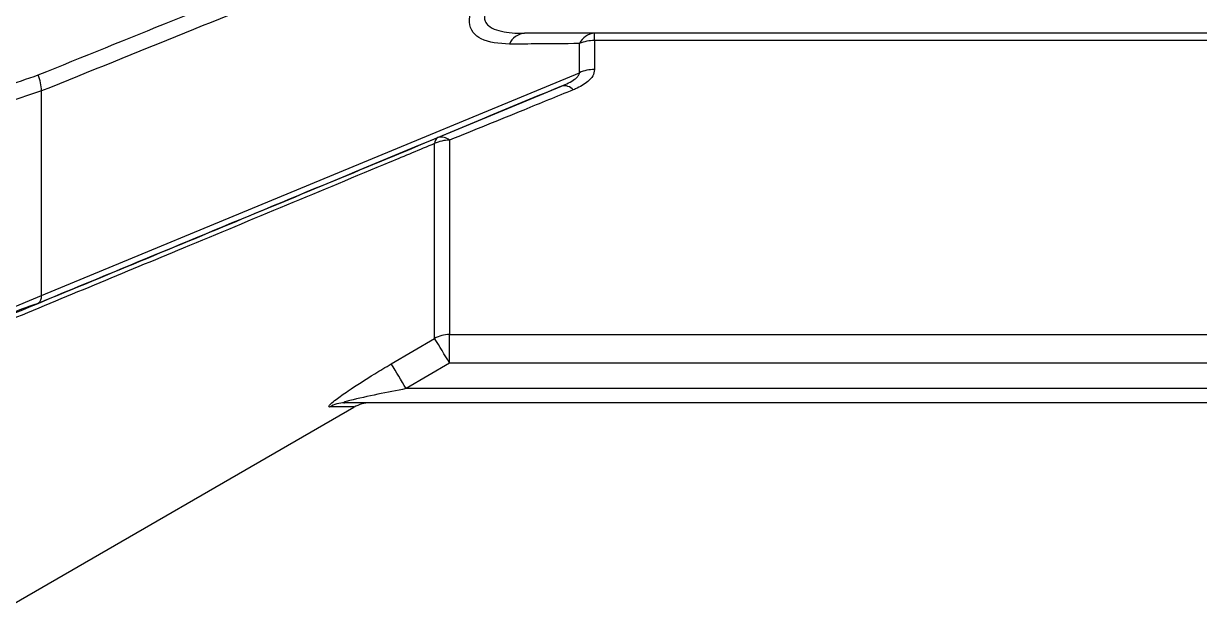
# Model space of a CAD drawing. Extents: x 16.7 to 113.1, y 4.5 to 84.5.
# Drawn here: x 28.304 to 30.737, y 32.68 to 33.892 of the extents above; entities that cross this region are included whole.
import ezdxf

# ---------------------------------------------------------------- set-up
doc = ezdxf.new("R2010")
doc.units = 0
doc.header["$MEASUREMENT"] = 0
doc.layers.add('OBJECT', color=7, linetype='CONTINUOUS')

msp = doc.modelspace()

# ---------------------------------------------------------------- linework, layer by layer
at = {"layer": 'OBJECT'}
for p, q in [((33.3951, 33.8715), (29.3403, 33.8715)), ((29.4853, 33.8565), (29.4853, 33.8715)), ((33.4043, 33.8565), (29.4853, 33.8565)), ((29.4853, 33.8565), (29.4853, 33.7964)), ((29.4543, 33.7899), (29.4543, 33.8502)), ((28.3413, 33.3284), (29.4543, 33.7899)), ((29.1615, 33.6556), (29.4174, 33.7622)), ((28.3413, 33.752), (28.2674, 33.7276)), ((28.3413, 33.3284), (28.3413, 33.752)), ((29.1543, 33.2398), (29.1543, 33.6432)), ((29.1853, 33.6501), (29.1853, 33.2479)), ((28.2697, 33.2988), (28.3413, 33.3284)), ((29.1853, 33.2479), (33.4043, 33.2479)), ((29.1853, 33.1886), (29.1853, 33.2479)), ((29.0646, 33.1869), (29.1543, 33.2398)), ((29.1853, 33.1886), (29.0956, 33.1357)), ((33.3989, 33.1886), (29.1853, 33.1886)), ((33.3943, 33.1357), (29.0956, 33.1357)), ((33.3933, 33.1065), (28.9684, 33.1065)), ((28.2663, 32.6805), (28.9877, 33.097))]:
    msp.add_line(p, q, dxfattribs=at)
for centre, radius, start, end in [((29.3436, 33.8344), 0.0373, 95.0453, 156.907), ((29.4882, 33.8341), 0.0375, 94.3859, 154.6186), ((29.485, 33.7788), 0.0777, 89.7351, 113.2218), ((28.2163, 33.7435), 0.1253, 3.8698, 19.5151), ((29.485, 33.7206), 0.0758, 89.7499, 113.8622), ((29.4228, 33.7386), 0.0242, 40.4479, 102.8312), ((29.1692, 33.6429), 0.0149, 121.1484, 178.9629), ((29.1851, 33.5784), 0.0717, 89.7956, 115.4013), ((29.1685, 33.6316), 0.025, 47.7272, 106.1822), ((28.3242, 33.3265), 0.0172, 304.7845, 6.3697), ((29.1853, 33.1851), 0.0628, 89.9728, 119.5332), ((27.8172, 32.3944), 1.582, 30.136, 32.3023), ((27.7343, 32.3462), 1.5737, 30.1104, 32.2894), ((28.9684, 33.0477), 0.0588, 90.0562, 121.8712), ((29.0208, 33.0445), 0.062, 90.0001, 122.0977)]:
    msp.add_arc(centre, radius, start, end, dxfattribs=at)
for points, knots in [([(28.3344, 33.7854), (28.5199, 33.8604), (28.8815, 34.0067), (29.2431, 34.1524), (29.4192, 34.2233)], [0, 0, 0, 0, 0.513008, 1, 1, 1, 1]), ([(29.4543, 34.2021), (29.4234, 34.1896), (29.2494, 34.1193), (28.8784, 33.9696), (28.5383, 33.8318), (28.3413, 33.752)], [0, 0, 0, 0, 0.083466, 0.469044, 1, 1, 1, 1]), ([(29.3093, 33.849), (29.2881, 33.8503), (29.258, 33.8522), (29.2327, 33.8722), (29.2249, 33.8927), (29.229, 33.9192), (29.2459, 33.9521), (29.2731, 33.9848), (29.2959, 34.0053), (29.3053, 34.0138)], [0, 0, 0, 0, 0.269459, 0.381209, 0.493906, 0.593567, 0.708386, 0.879635, 1, 1, 1, 1]), ([(29.3363, 33.9786), (29.3188, 33.9682), (29.2953, 33.9543), (29.2713, 33.9319), (29.2611, 33.9182), (29.257, 33.9057), (29.2585, 33.8953), (29.2666, 33.8852), (29.2884, 33.875), (29.3153, 33.8718), (29.3356, 33.8715), (29.3403, 33.8715)], [0, 0, 0, 0, 0.248555, 0.333334, 0.418737, 0.477067, 0.535602, 0.604492, 0.713168, 0.934337, 1, 1, 1, 1]), ([(29.4543, 33.8502), (29.4231, 33.8499), (29.375, 33.8495), (29.3264, 33.8491), (29.3093, 33.849)], [0, 0, 0, 0, 0.648493, 1, 1, 1, 1]), ([(28.2645, 33.7624), (28.2645, 33.7624), (28.2879, 33.7691), (28.3111, 33.7772), (28.3344, 33.7854)], [0, 0, 0, 0, 0.000029, 1, 1, 1, 1]), ([(29.4174, 33.7622), (29.427, 33.7665), (29.4392, 33.7719), (29.4504, 33.781), (29.454, 33.7859), (29.4543, 33.7888), (29.4543, 33.7899)], [0, 0, 0, 0, 0.580895, 0.740073, 0.900893, 1, 1, 1, 1]), ([(29.4853, 33.7964), (29.4846, 33.7919), (29.4831, 33.783), (29.4698, 33.7687), (29.4543, 33.7598), (29.4429, 33.755), (29.4412, 33.7543)], [0, 0, 0, 0, 0.254855, 0.5086304, 0.9285912, 1, 1, 1, 1]), ([(29.4174, 33.7622), (29.2417, 33.6891), (28.8806, 33.5387), (28.5194, 33.3891), (28.334, 33.3123)], [0, 0, 0, 0, 0.486656, 1, 1, 1, 1]), ([(29.4412, 33.7543), (29.407, 33.7404), (29.3207, 33.7052), (29.2363, 33.6708), (29.1853, 33.6501)], [0, 0, 0, 0, 0.396331, 1, 1, 1, 1]), ([(29.1543, 33.6432), (29.1235, 33.6303), (28.9502, 33.558), (28.6543, 33.4348), (28.3889, 33.3247), (28.2663, 33.2738)], [0, 0, 0, 0, 0.104198, 0.585846, 1, 1, 1, 1]), ([(28.2736, 33.2872), (28.4258, 33.3503), (28.722, 33.4729), (29.0178, 33.5959), (29.1615, 33.6556)], [0, 0, 0, 0, 0.514049, 1, 1, 1, 1]), ([(28.334, 33.3123), (28.3109, 33.3045), (28.2878, 33.2966), (28.2662, 33.2843), (28.2662, 33.2843)], [0, 0, 0, 0, 0.9999682, 1, 1, 1, 1]), ([(28.9374, 33.0976), (28.9364, 33.0979), (28.9346, 33.0986), (28.9396, 33.1043), (28.9526, 33.115), (28.9827, 33.1363), (29.0225, 33.1618), (29.0533, 33.1801), (29.0646, 33.1869)], [0, 0, 0, 0, 0.087297, 0.174538, 0.284702, 0.464436, 0.80235, 1, 1, 1, 1]), ([(29.0956, 33.1357), (29.0761, 33.1318), (29.0369, 33.1241), (28.995, 33.1152), (28.9738, 33.1096), (28.9698, 33.1084), (28.9674, 33.1075), (28.9665, 33.1069), (28.9667, 33.1066), (28.9676, 33.1065), (28.9682, 33.1065), (28.9684, 33.1065)], [0, 0, 0, 0, 0.419109, 0.839951, 0.880199, 0.924729, 0.942601, 0.960653, 0.976828, 0.994027, 1, 1, 1, 1]), ([(28.9871, 33.0981), (28.9857, 33.0981), (28.9831, 33.0981), (28.9523, 33.0978), (28.9374, 33.0976)], [0, 0, 0, 0, 0.5172286, 1, 1, 1, 1])]:
    msp.add_open_spline(points, degree=3, knots=knots, dxfattribs=at)

doc.saveas('drawing.dxf')
